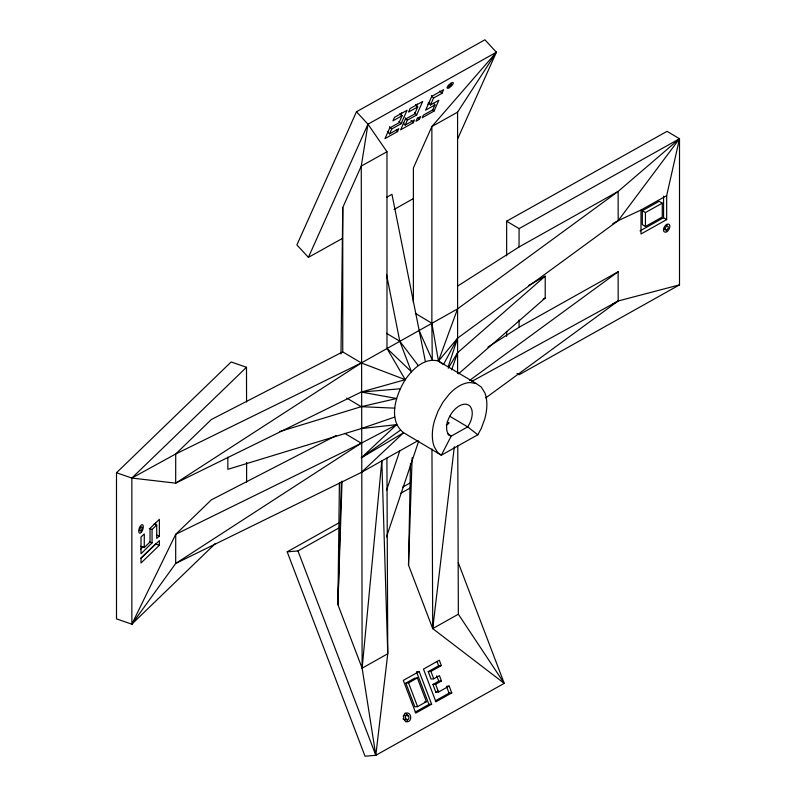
<?xml version="1.0" encoding="UTF-8"?>
<svg xmlns="http://www.w3.org/2000/svg" width="796" height="796" viewBox="0 0 796 796"><rect width="100%" height="100%" fill="white"/><g stroke="black" fill="none" stroke-linecap="round" stroke-linejoin="round"><path stroke-width="1.19" d="M140.434 546.255L144.275 547.578L144.275 533.917L141.011 537.061L141.011 553.767L152.066 542.862L152.066 529.469L156.713 525.032L153.946 524.076M155.528 525.171L155.528 522.783M156.713 525.032L156.713 538.414L159.369 536.046L159.369 519.33L150.026 528.355L150.026 542.016L144.275 547.578M159.369 545.28L159.369 540.603L141.021 558.324L141.011 563.011L159.369 545.28L155.528 543.957L140.673 558.304M356.469 111.758L367.971 124.196L386.975 151.738L386.985 348.429L405.244 379.672C396.11 394.517 387.304 419.87 403.602 432.725L441.352 455.183L477.809 434.775L481.212 428.596L484.774 418.885A45.651 26.746 -59.3 0 0 484.784 392.756L481.232 387.025L476.197 383.543L438.447 361.085C424.477 357.165 412.527 369.205 405.244 379.672L361.344 362.956L342.728 351.882L342.777 207.487L361.265 166.095L367.971 124.196L496.396 52.237L484.893 39.8L356.469 111.758L296.898 244.939L308.41 257.367L342.668 238.283M457.591 373.404L457.581 112.176L496.396 52.237L457.531 139.141M506.644 336.38L506.644 331.425M506.644 255.884L506.644 221.208L667.048 131.33L679.505 138.743L679.505 284.868L519.101 374.747L517.022 373.503M487.898 347.126L519.072 327.275L519.072 319.992M666.67 195.637L641.009 210.015L640.999 233.974L666.67 219.596L666.67 195.637L679.505 138.743L519.101 228.621L506.644 221.208M642.322 210.721L642.322 224.631L645.437 226.482L662.262 217.049L662.272 203.139L659.158 201.288L642.322 210.721L645.437 212.572L645.437 226.482M666.67 219.596L663.556 217.746L663.556 196.184M246.591 482.316L246.641 462.416M457.76 285.993L519.042 246.979L519.101 228.621M386.975 151.738L361.265 166.095L362.13 668.172L375.811 755.314L365.026 756.2L287.187 551.837L338.996 522.813M339.404 483.023L337.912 604.662L362.13 668.172L387.751 653.765L386.906 458.048L417.97 440.676M340.986 353.941L342.777 207.487M287.187 551.837L297.973 550.951L375.811 755.314L504.236 683.356L432.725 628.611L408.517 565.1L410.477 463.451M341.345 481.809L337.912 604.662L342.061 481.142M408.517 565.1L412.139 457.68M362.13 668.172L381.821 460.894L386.906 458.048M375.811 755.314L387.751 653.765L381.821 460.894L361.344 472.446L175.677 563.488L131.847 624.183L116.505 618.89L116.495 472.764L231.148 361.981L246.501 367.274L246.561 402.04M457.77 445.72L458.347 614.213L432.725 628.611L454.327 446.725M448.168 366.847L457.6 338.131L618.184 220.641L641.009 210.015M386.438 490.575L399.781 450.864M386.448 537.011L418.646 441.243M451.65 369.871L457.591 352.718L545.22 276.122L545.22 298.022L458.526 373.812M612.801 223.656L618.184 220.641L679.505 138.743L618.134 191.428L457.561 308.898L438.447 361.085L443.481 364.568L457.6 338.131L438.447 361.085L431.87 323.226L431.87 126.534L496.396 52.237M308.41 257.367L367.971 124.196M387.373 131.549L389.533 133.887L391.722 128.992L401.025 123.778L407.064 110.276L394.498 117.311L392.906 120.863L402.119 115.699L399.96 113.37M400.657 115.042L401.672 112.793M402.119 115.699L398.945 122.813L389.732 127.977L384.965 138.623L397.532 131.589L398.836 128.673L389.533 133.887M403.015 122.753L405.174 125.081L407.363 120.186L416.666 114.982L422.696 101.47L410.139 108.515L408.547 112.067L417.761 106.903L415.602 104.575M416.298 106.246L417.303 103.987M417.761 106.903L414.587 114.017L405.373 119.171L400.607 129.828L413.174 122.783L414.477 119.878L405.174 125.081M419.363 119.34L420.626 116.534L417.243 118.425L415.99 121.241L419.363 119.34L417.93 117.788M428.308 102.634L430.477 104.953L433.571 98.017L441.959 93.321L443.571 89.709L431.81 96.306L425.611 110.166L434.944 104.933L433.502 103.381M434.944 104.933L432.706 109.928L423.373 115.161L422.228 117.718L433.999 111.122L438.855 100.256L430.477 104.953M246.501 367.274L131.847 478.058L131.847 624.183L175.717 534.315L211.318 499.878L336.101 435.581M448.277 368.23L457.591 352.718M446.337 425.044L448.894 422.975L447.053 421.88M140.633 549.111L143.22 546.613M131.847 624.183L215.398 543.459M447.332 424.487L448.894 422.975M361.344 472.446L403.602 432.725L361.304 457.819L396.627 424.636L361.245 428.586L227.855 469.322L227.855 457.153M469.6 380.418L618.134 271.754L618.184 300.978L485.769 397.9M361.304 457.819L400.189 430.357M457.561 308.898L361.344 362.956L175.677 483.152L131.847 478.058L116.495 472.764M394.04 209.477L413.293 198.642M528.464 285.545L545.22 276.122M543.131 299.197L545.22 298.022M297.973 550.951L339.713 527.499M427.92 104.147L429.989 102.983M386.607 197.328L391.96 194.333L425.402 361.623M519.042 246.979L618.134 191.428L618.184 220.641M645.437 212.572L662.272 203.139M640.024 230.92L663.556 217.746M519.072 327.275L618.134 271.754M612.801 303.992L618.184 300.978L679.505 284.868M402.667 487.132L410.219 482.903M419.174 671.496L403.313 680.391L415.761 713.087L431.631 704.201L419.174 671.496L417.383 671.645M405.851 683.127L414.666 678.182L417.363 677.963L426.397 701.684L417.582 706.629L414.885 706.848L405.851 683.127L408.547 682.898L417.363 677.963M449.163 686.072L438.566 692.013L435.87 692.231L432.915 684.48L435.611 684.262L441.462 680.978L439.432 675.635L433.75 678.809L431.054 679.038L428.228 671.635L438.666 665.784L441.362 665.565L439.322 660.212L423.462 669.098L435.91 701.803L451.77 692.908L449.163 686.072L447.372 686.212M428.228 671.635L430.925 671.416L441.362 665.565M432.915 684.48L438.765 681.197L441.462 680.978M435.87 692.231L437.989 691.037M415.184 712.122L428.935 704.42L431.631 704.201M435.332 700.838L449.073 693.137L451.77 692.908M457.581 112.176L431.87 126.534L413.383 167.926L413.383 302.361M400.706 493.311L410.348 487.948M131.847 478.058L175.717 453.979L361.344 362.956M471.67 381.473L618.184 300.978M396.627 424.636L361.265 443.203L175.717 534.315L175.677 563.488L361.265 443.203L344.787 433.392M342.728 351.882L211.318 419.542L175.717 453.979L175.677 483.152L361.215 392.04L405.244 379.672M361.245 428.586L394.796 417.054M279.794 431.551L361.245 406.686L396.637 398.507L361.215 392.04L400.199 388.796M424.596 701.833L426.397 701.684M394.796 408.149L361.245 406.686L346.837 398.119M476.197 383.543L470.038 382.538A34.855 20.417 -59.3 0 0 449.163 394.229L442.994 402.129L437.959 411.253L434.397 420.965A45.651 26.746 -59.3 0 0 434.387 447.093L437.939 452.825L441.352 455.183L451.153 436.148L467.68 426.895L469.6 423.631A17.88 10.477 -59.3 0 0 468.098 404.826A17.88 10.477 -59.3 0 0 450.755 414.527A17.88 10.477 -59.3 0 0 449.233 435.034L451.153 436.148L448.128 434.109M149.31 528.534L152.066 529.469M149.31 541.917L152.066 542.862M156.484 535.051L159.369 536.046M415.442 313.445L431.87 323.226L432.278 360.081L419.054 330.449M386.428 333.275L399.801 341.235L418.288 365.603M449.78 416.248L467.68 426.895L477.809 434.775M449.053 434.895L451.153 436.148L448.108 434.158M386.985 348.429L411.413 371.762L399.801 341.235L386.498 274.391M439.8 90.983L441.959 93.321M431.412 95.689L433.571 98.017M432.556 109.569L433.999 111.122M414.507 112.644L416.666 114.982M411.015 120.455L413.174 122.783M405.204 117.858L407.363 120.186M398.866 121.45L401.025 123.778M396.09 130.027L397.532 131.589M389.562 126.663L391.722 128.992M458.347 614.213L504.236 683.356L458.247 562.603M437.034 661.506L438.666 665.784M446.466 686.291L449.073 693.137M436.735 675.854L438.765 681.197M430.925 671.416L433.75 678.809M435.611 684.262L438.566 692.013M416.477 671.725L428.935 704.42M408.547 682.898L417.582 706.629M431.949 448.994L432.725 628.611M666.759 224.452A4.468 2.617 -59.3 0 1 666.65 225.457M665.158 228.512A4.468 2.617 -59.3 0 1 663.556 229.905M405.841 719.027A2.219 1.761 85.3 0 1 404.189 719.733M403.353 719.226A2.219 1.761 85.3 0 1 403.045 718.788M403.104 716.101A2.219 1.761 85.3 0 1 405.592 715.903M405.045 713.186A4.468 3.562 85.3 0 1 407.811 716.141M407.721 719.544A4.468 3.562 85.3 0 1 405.741 721.793M141.489 532.056A4.468 1.871 -71 0 0 142.723 524.853A4.468 1.871 -71 0 0 138.832 529.917A4.468 1.871 -71 0 0 141.489 532.056M141.25 530.484A2.219 0.925 -71 0 0 141.857 526.922A2.219 0.925 -71 0 0 139.937 529.43A2.219 0.925 -71 0 0 141.25 530.484M449.7 86.466A1.831 0.587 -42.8 0 0 451.571 84.197A1.831 0.587 -42.8 0 0 449.292 85.471A1.831 0.587 -42.8 0 0 449.7 86.466M449.103 87.809A4.079 1.313 -42.8 0 0 453.272 82.744A4.079 1.313 -42.8 0 0 448.198 85.58A4.079 1.313 -42.8 0 0 449.103 87.809M403.92 715.365A4.468 3.562 85.3 0 0 407.532 721.803A4.468 3.562 85.3 0 0 410.059 714.868A4.468 3.562 85.3 0 0 403.92 715.365M666.67 231.755A4.468 2.617 -59.3 0 0 669.446 224.721A4.468 2.617 -59.3 0 0 663.894 227.835A4.468 2.617 -59.3 0 0 666.67 231.755M405.562 716.36A2.219 1.761 85.3 0 0 407.353 719.554A2.219 1.761 85.3 0 0 408.607 716.121A2.219 1.761 85.3 0 0 405.562 716.36M666.67 229.915A2.219 1.294 -59.3 0 0 668.043 226.422A2.219 1.294 -59.3 0 0 665.287 227.974A2.219 1.294 -59.3 0 0 666.67 229.915"/></g></svg>
